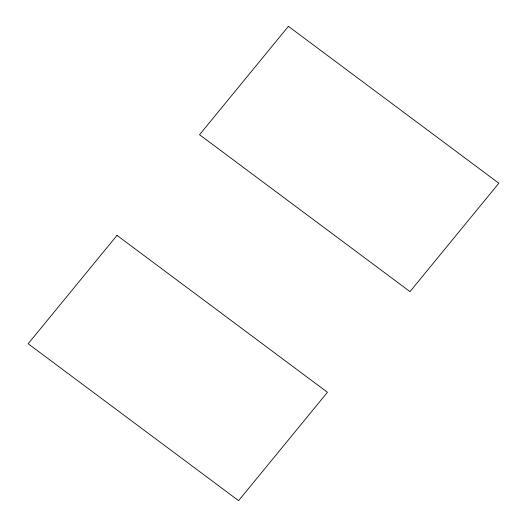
<?xml version="1.0" encoding="UTF-8"?>
<svg xmlns="http://www.w3.org/2000/svg" width="527" height="527" viewBox="0 0 527 527"><rect width="100%" height="100%" fill="white"/><g stroke="black" fill="none" stroke-linecap="round" stroke-linejoin="round"><path stroke-width="0.79" d="M117.007 235.391L28.155 343.762L238.599 500.65L327.451 392.279L117.007 235.391M288.401 26.35L199.549 134.721L409.993 291.609L498.845 183.238L288.401 26.35"/></g></svg>
